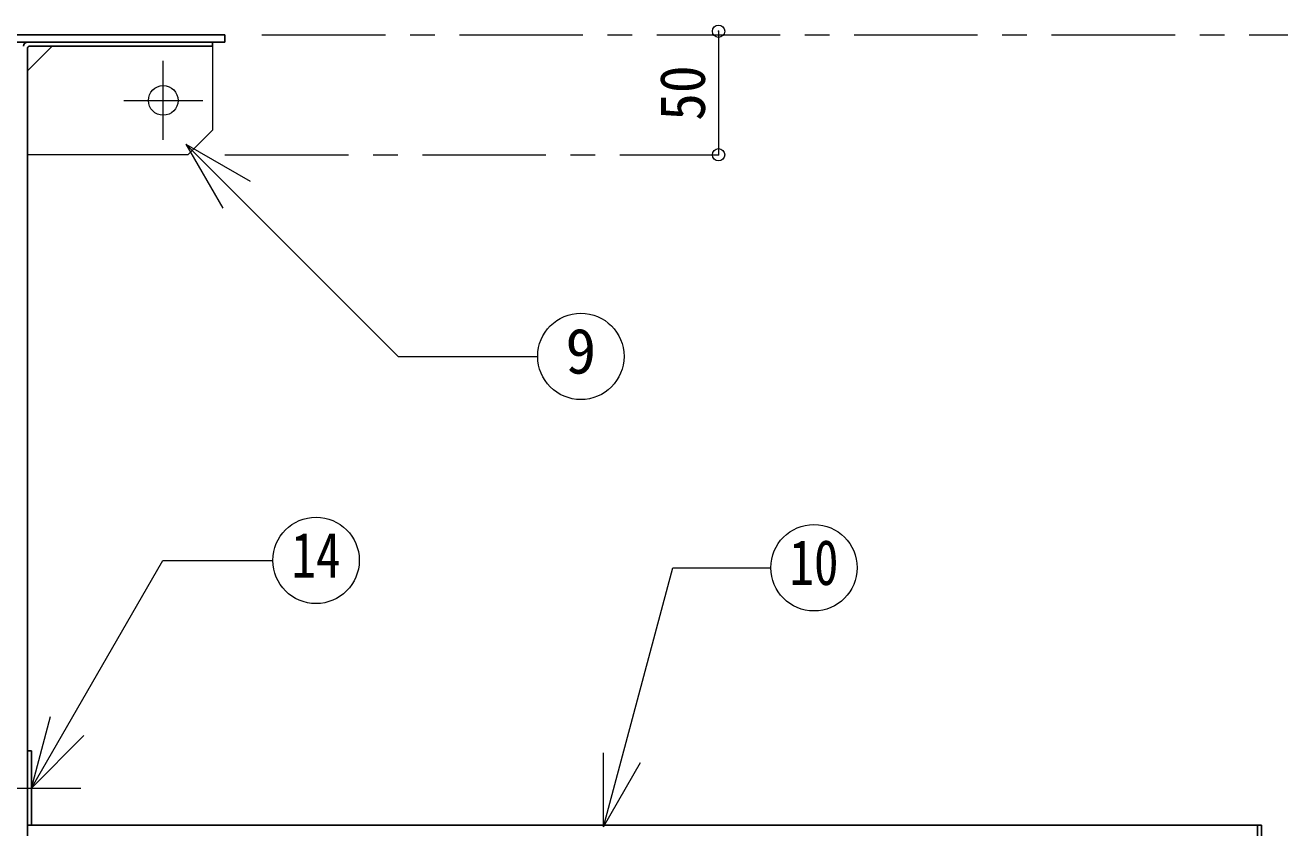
# Model space of a CAD drawing. Units: millimetres at full size, sheet at 1:10; details may follow other scales. Extents: x -2114 to 1936, y -1399 to 1411.
# Drawn here: x -387 to 122, y -400 to -75 of the extents above; entities that cross this region are included whole.
import ezdxf
from ezdxf.enums import TextEntityAlignment as Align

# ---------------------------------------------------------------- set-up
doc = ezdxf.new("R2010")
doc.units = ezdxf.units.MM
doc.header["$LTSCALE"] = 10
doc.header["$PDMODE"] = 32
doc.header["$PDSIZE"] = 5
doc.linetypes.add('CHAIN1', pattern=[8, 5, -1, 1, -1])
doc.layers.add('0-0_ﾚｲﾔ1', color=4, linetype='Continuous', lineweight=9)
doc.styles.add('ＭＳ ゴシック', font='')
doc.styles.get('ＭＳ ゴシック').set_extended_font_data('MS Gothic')

msp = doc.modelspace()

# ---------------------------------------------------------------- linework, layer by layer
at = {"layer": '0-0_ﾚｲﾔ1', "color": 5, "lineweight": 25}
for p, q in [((-437.92, -78.64), (-305.92, -78.64)), ((-305.92, -81.64), (-305.92, -78.64)), ((-436.42, -81.64), (-305.92, -81.64)), ((-385.92, -84.04), (-385.92, -435.14)), ((-385.12, -83.24), (-310.92, -83.24)), ((-310.92, -83.24), (-310.92, -81.64)), ((-385.92, -398.64), (114.08, -398.64)), ((112.48, -398.64), (112.48, -437.64)), ((114.08, -398.64), (114.08, -437.64))]:
    msp.add_line(p, q, dxfattribs=at)
at = {"layer": '0-0_ﾚｲﾔ1', "linetype": 'CHAIN1'}
for p, q in [((-290.92, -78.64), (494.08, -78.64)), ((-330.92, -121.24), (-330.92, -89.24)), ((-346.92, -105.24), (-314.92, -105.24)), ((-305.92, -127.24), (-105.92, -127.24)), ((-407.52, -383.64), (-364.32, -383.64))]:
    msp.add_line(p, q, dxfattribs=at)
at = {"layer": '0-0_ﾚｲﾔ1'}
msp.add_line((-105.92, -77.24), (-105.92, -127.24), dxfattribs=at)
at = {"layer": '0-0_ﾚｲﾔ1', "color": 7, "lineweight": 18}
for p, q in [((-375.92, -83.24), (-385.92, -93.24)), ((-310.92, -83.24), (-310.92, -117.24)), ((-310.92, -117.24), (-320.92, -127.24)), ((-321.72, -122.93), (-295.74, -137.93)), ((-321.72, -122.93), (-306.72, -148.91)), ((-320.92, -127.24), (-385.92, -127.24)), ((-384.32, -383.64), (-376.56, -354.66)), ((-384.32, -383.64), (-363.11, -362.42)), ((-152.58, -399.33), (-152.58, -369.33)), ((-152.58, -399.33), (-137.58, -373.35))]:
    msp.add_line(p, q, dxfattribs=at)
for points in [[(-321.72, -122.93), (-235.8, -208.86), (-179.2, -208.86)], [(-384.32, -383.64), (-331.11, -291.46), (-286.5, -291.46)], [(-152.58, -399.33), (-124.48, -294.45), (-84.73, -294.45)]]:
    msp.add_lwpolyline(points, dxfattribs=at)
at = {"layer": '0-0_ﾚｲﾔ1', "color": 5, "lineweight": 25}
msp.add_lwpolyline([(-385.92, -368.64), (-384.32, -368.64), (-384.32, -398.64)], dxfattribs=at)
at = {"layer": '0-0_ﾚｲﾔ1', "color": 7, "lineweight": 18}
for centre, radius in [((-330.92, -105.24), 6), ((-161.7, -208.86), 17.5), ((-269, -291.46), 17.5), ((-67.23, -294.45), 17.5)]:
    msp.add_circle(centre, radius, dxfattribs=at)
at = {"layer": '0-0_ﾚｲﾔ1', "color": 5, "lineweight": 25}
for centre, radius in [((-385.92, -83.24), 1.6), ((-385.12, -84.04), 0.8)]:
    msp.add_arc(centre, radius, 90, 180, dxfattribs=at)
at = {"layer": '0-0_ﾚｲﾔ1', "color": 1}
for p in [(-105.92, -77.24), (-105.92, -127.24)]:
    msp.add_point(p, dxfattribs=at)

# ---------------------------------------------------------------- texts
at = {"layer": '0-0_ﾚｲﾔ1', "color": 7, "style": 'ＭＳ ゴシック', "width": 0.9}
msp.add_text('50', height=18.33, rotation=90, dxfattribs=at).set_placement((-105.92, -113.49), align=Align.BOTTOM_LEFT)
at = {"layer": '0-0_ﾚｲﾔ1', "color": 7, "style": 'ＭＳ ゴシック'}
msp.add_text('9', height=18.33, dxfattribs=at).set_placement((-167.95, -221.36), align=Align.BOTTOM_LEFT)
at = {"layer": '0-0_ﾚｲﾔ1', "color": 7, "style": 'ＭＳ ゴシック', "width": 0.8}
for s, p in [('14', (-279, -303.96)), ('10', (-77.23, -306.95))]:
    msp.add_text(s, height=18.33, dxfattribs=at).set_placement(p, align=Align.BOTTOM_LEFT)

doc.saveas('drawing.dxf')
